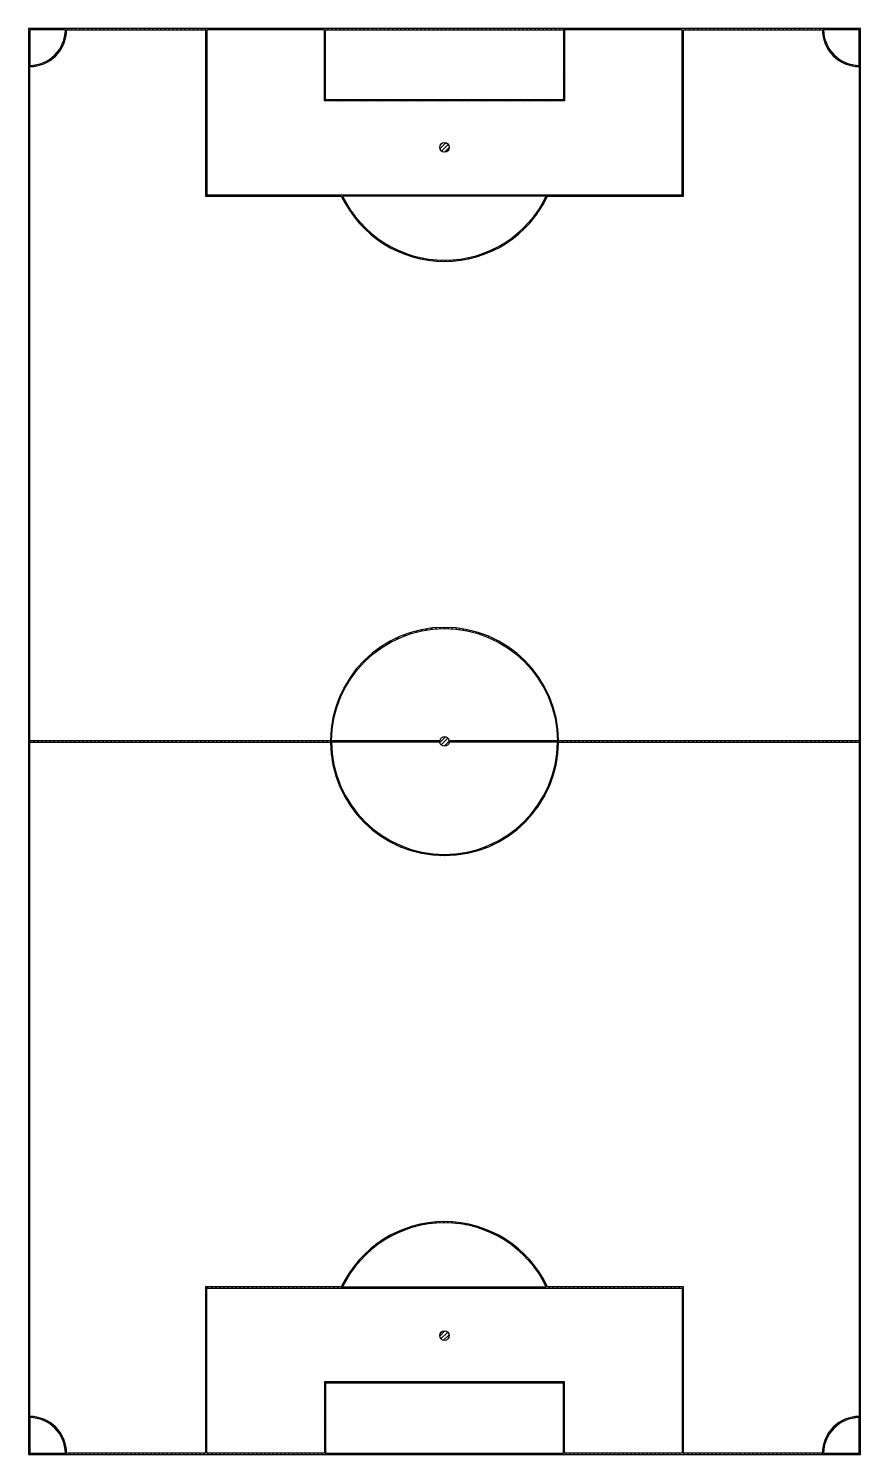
# Paper-space layout 'Układ1' of a CAD drawing. Header units: inches. Extents: x 114 to 464, y 126 to 726.
# The model-space entities are those that its viewports show. They can reach past a viewport. Long polylines and large blocks are cut down to what shows.
import ezdxf

# ---------------------------------------------------------------- set-up
doc = ezdxf.new("R2010")
doc.units = ezdxf.units.IN

msp = doc.modelspace()

# ---------------------------------------------------------------- hatches: boundary and pattern name
h = msp.add_hatch()
h.set_pattern_fill('ANSI31', color=256, scale=3, style=0)
h.paths.add_polyline_path([(2755.9, 4724.4), (0, 4724.4), (0, 0), (2755.9, 0)])
h.paths.add_polyline_path([(1755.9, 2364.2), (2752, 2364.2), (2752, 4598.4, -0.414214), (2629.9, 4720.5), (2169.3, 4720.5), (2169.3, 4169.3), (1719.7, 4169.3, -0.633609), (1036.2, 4169.3), (586.6, 4169.3), (586.6, 4720.5), (126, 4720.5, -0.414214), (3.9, 4598.4), (3.9, 2364.2), (1000, 2364.2, -0.994805)], flags=16)
h.paths.add_polyline_path([(3.9, 4602.4, 0.414214), (122, 4720.5), (3.9, 4720.5)], flags=0)
h.paths.add_polyline_path([(590.6, 4720.5), (980.3, 4720.5), (980.3, 4484.3), (1775.6, 4484.3), (1775.6, 4720.5), (2165.4, 4720.5), (2165.4, 4173.2), (590.6, 4173.2)], flags=16)
h.paths.add_polyline_path([(984.3, 4720.5), (1771.7, 4720.5), (1771.7, 4488.2), (984.3, 4488.2)], flags=0)
h.paths.add_polyline_path([(1040.6, 4169.3), (1715.3, 4169.3, -0.630126)], flags=16)
h.paths.add_polyline_path([(1393.7, 4330.7, -1), (1362.2, 4330.7, -1)], flags=0)
h.paths.add_polyline_path([(1752, 2364.2), (1393.6, 2364.2, 0.881917), (1362.3, 2364.2), (1003.9, 2364.2, -0.994751)], flags=16)
h.paths.add_polyline_path([(1000, 2360.2, 0.994805), (1755.9, 2360.2), (2752, 2360.2), (2752, 126, 0.414214), (2629.9, 3.9), (2169.3, 3.9), (2169.3, 555.1), (1719.7, 555.1, 0.633609), (1036.2, 555.1), (586.6, 555.1), (586.6, 3.9), (126, 3.9, 0.414214), (3.9, 126), (3.9, 2360.2)], flags=16)
h.paths.add_polyline_path([(2633.9, 4720.5), (2752, 4720.5), (2752, 4602.4, -0.414214)], flags=16)
h.paths.add_polyline_path([(1003.9, 2360.2), (1362.3, 2360.2, 0.881917), (1393.6, 2360.2), (1752, 2360.2, -0.994751)], flags=16)
h.paths.add_polyline_path([(1715.3, 555.1), (1040.6, 555.1, -0.630126)], flags=16)
h.paths.add_polyline_path([(590.6, 551.2), (2165.4, 551.2), (2165.4, 3.9), (1775.6, 3.9), (1775.6, 240.2), (980.3, 240.2), (980.3, 3.9), (590.6, 3.9)], flags=16)
h.paths.add_polyline_path([(1393.7, 393.7, -1), (1362.2, 393.7, -1)], flags=0)
h.paths.add_polyline_path([(984.3, 236.2), (1771.7, 236.2), (1771.7, 3.9), (984.3, 3.9)], flags=0)
h.paths.add_polyline_path([(3.9, 122, -0.414214), (122, 3.9), (3.9, 3.9)], flags=0)
h.paths.add_polyline_path([(2752, 122), (2752, 3.9), (2633.9, 3.9, -0.414214)], flags=0)

# ---------------------------------------------------------------- linework, layer by layer
for points in [[(2755.9, 4724.4), (0, 4724.4), (0, 0), (2755.9, 0)], [(980.3, 4484.3), (980.3, 4720.5), (590.6, 4720.5), (590.6, 4173.2), (2165.4, 4173.2), (2165.4, 4720.5), (1775.6, 4720.5), (1775.6, 4484.3)], [(1771.7, 4488.2), (984.3, 4488.2), (984.3, 4720.5), (1771.7, 4720.5)], [(590.6, 551.2), (2165.4, 551.2), (2165.4, 3.9), (1775.6, 3.9), (1775.6, 240.2), (980.3, 240.2), (980.3, 3.9), (590.6, 3.9)], [(984.3, 236.2), (984.3, 3.9), (1771.7, 3.9), (1771.7, 236.2)]]:
    msp.add_lwpolyline(points, close=True)
for points in [[(1000, 2364.2), (3.9, 2364.2), (3.9, 4598.4, 0.414214), (126, 4720.5), (586.6, 4720.5), (586.6, 4169.3), (1036.2, 4169.3, 0.633609), (1719.7, 4169.3), (2169.3, 4169.3), (2169.3, 4720.5), (2629.9, 4720.5, 0.414214), (2752, 4598.4), (2752, 2364.2), (1755.9, 2364.2, 0.994805)], [(3.9, 4602.4, 0.414214), (122, 4720.5), (3.9, 4720.5)], [(2633.9, 4720.5, 0.414214), (2752, 4602.4), (2752, 4720.5)], [(1715.3, 4169.3), (1040.6, 4169.3, 0.630126)], [(1393.6, 2364.2, 0.881917), (1362.3, 2364.2), (1003.9, 2364.2, -0.994751), (1752, 2364.2)], [(1000, 2360.2, 0.994805), (1755.9, 2360.2), (2752, 2360.2), (2752, 126, 0.414214), (2629.9, 3.9), (2169.3, 3.9), (2169.3, 555.1), (1719.7, 555.1, 0.633609), (1036.2, 555.1), (586.6, 555.1), (586.6, 3.9), (126, 3.9, 0.414214), (3.9, 126), (3.9, 2360.2)], [(1393.6, 2360.2, -0.881917), (1362.3, 2360.2), (1003.9, 2360.2, 0.994751), (1752, 2360.2)], [(1040.6, 555.1), (1715.3, 555.1, 0.630126)], [(122, 3.9, 0.414214), (3.9, 122), (3.9, 3.9)], [(2752, 122, 0.414214), (2633.9, 3.9), (2752, 3.9)]]:
    msp.add_lwpolyline(points, format="xyb", close=True)
for centre in [(1378, 4330.7), (1378, 393.7)]:
    msp.add_circle(centre, 15.7)

psp = doc.layouts.new('Układ1')

# ---------------------------------------------------------------- viewports
at = {"layer": '0', "view_target_point": (35, 60)}
psp.add_viewport(center=(288.6, 425.9), size=(350, 600), view_center_point=(1342.95, 2302.2), view_height=4724.41, dxfattribs=at)

doc.saveas('drawing.dxf')
